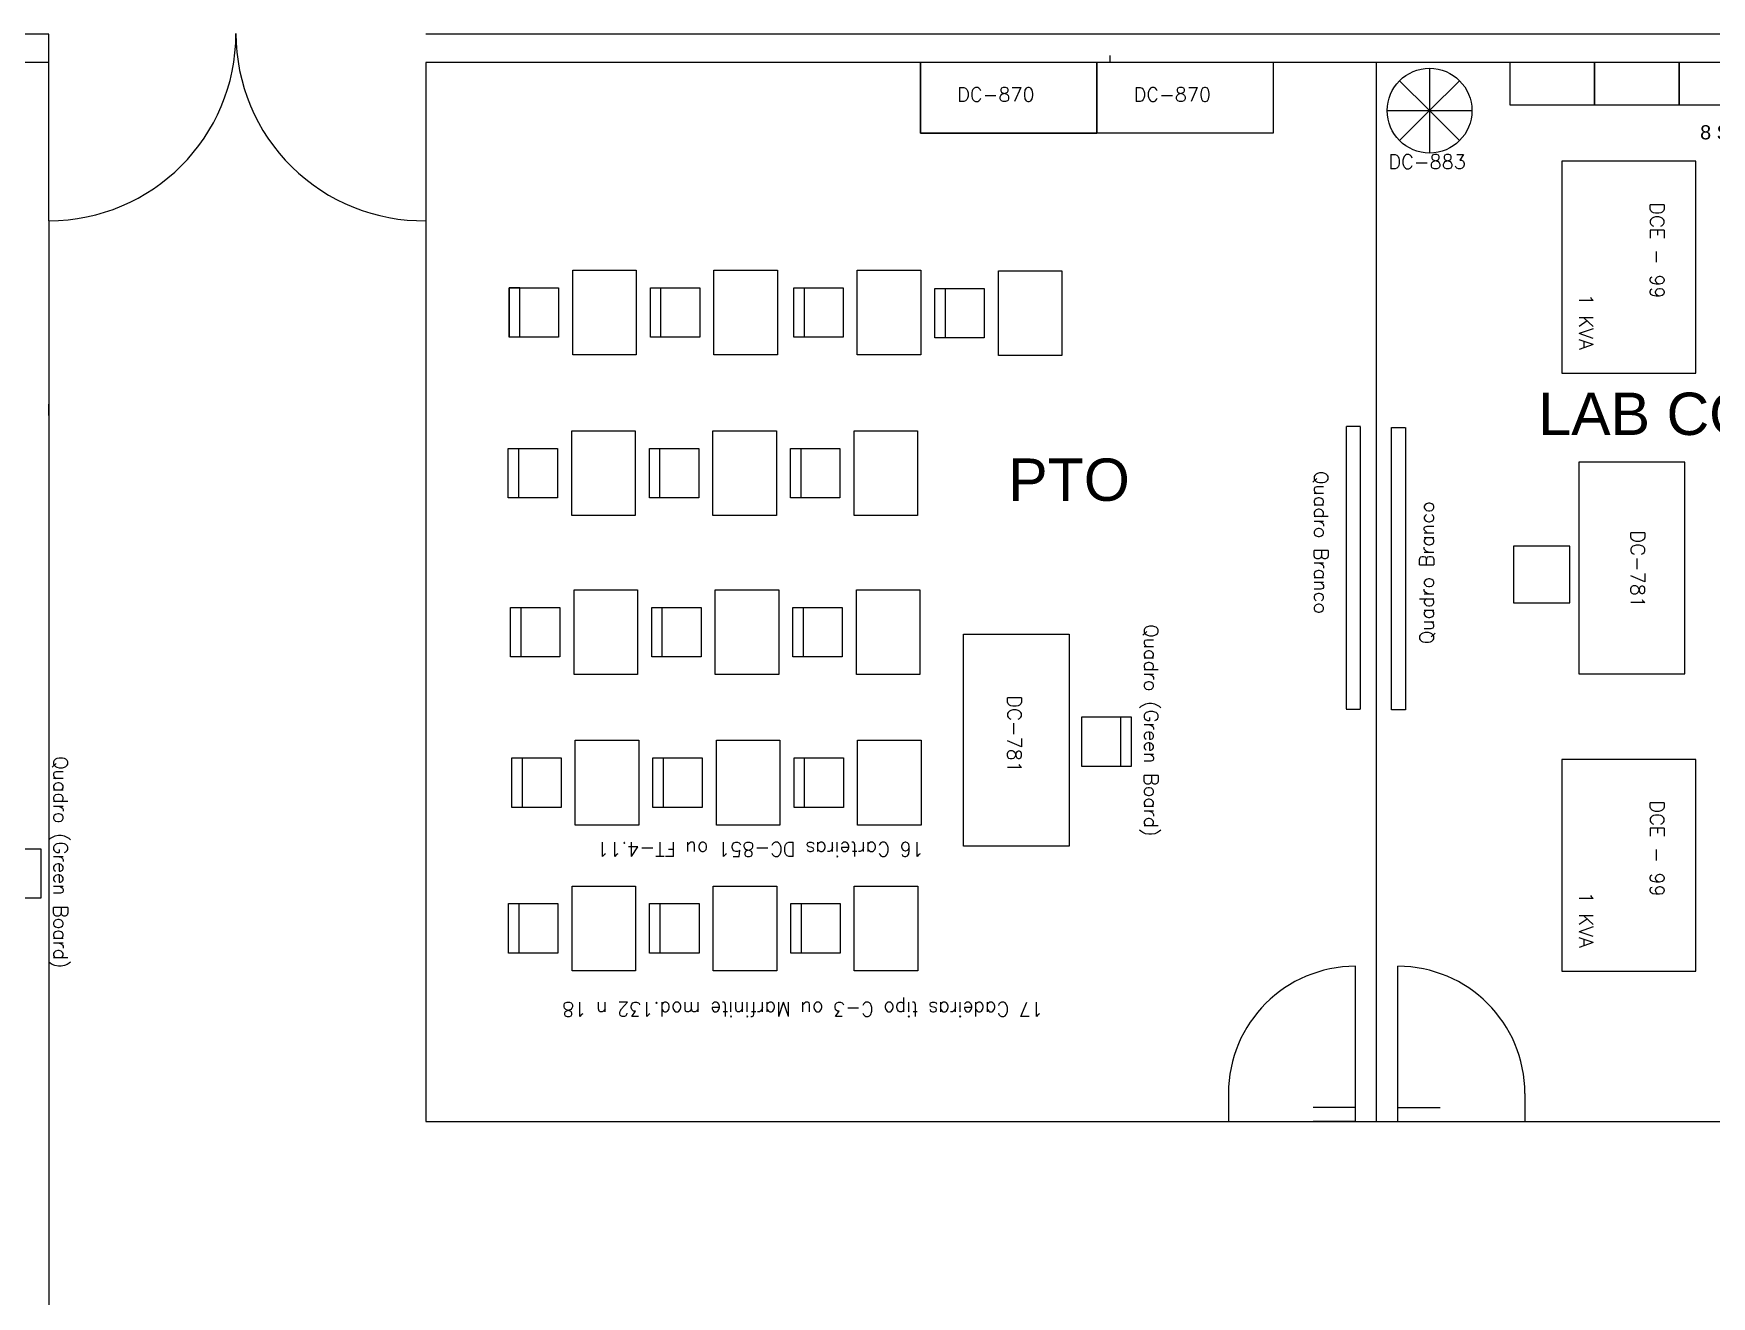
# Model space of a CAD drawing. Header units: millimetres. Extents: x 18768 to 1484868, y -11027 to 520152.
# Drawn here: x 161575 to 173462, y 155791 to 164733 of the extents above; entities that cross this region are included whole.
import ezdxf

# ---------------------------------------------------------------- set-up
doc = ezdxf.new("R2010")
doc.units = ezdxf.units.MM
doc.linetypes.add('HIDDEN2', pattern=[4.7625, 3.175, -1.5875])
for name, color, linetype in [('4-MOBILIA', 4, 'Continuous'), ('8-TEXTO-DETALHES', 6, 'Continuous'), ('A Construir', 1, 'Continuous'), ('L8-TRACEJADO', 4, 'HIDDEN2'), ('PAREDES', 7, 'Continuous')]:
    doc.layers.add(name, color=color, linetype=linetype)
doc.styles.add('ROMANS', font='romans', dxfattribs={"width": 0.8, "height": 300})
doc.styles.get("Standard").update_dxf_attribs({"font": 'arial.ttf'})

msp = doc.modelspace()

# ---------------------------------------------------------------- linework, layer by layer
for p, q in [((173273.624, 161699.294), (172523.624, 161699.294)), ((172523.624, 161699.294), (172523.624, 160199.294)), ((173273.624, 160199.294), (173273.624, 161699.294)), ((172523.624, 160199.294), (173273.624, 160199.294))]:
    msp.add_line(p, q)
at = {"layer": '4-MOBILIA'}
for p, q in [((167858.099, 164028.486), (167858.099, 164528.486)), ((169108.099, 164528.486), (169108.099, 164028.486)), ((169108.099, 164028.486), (169108.099, 164528.486)), ((169108.099, 164028.486), (167858.099, 164028.486)), ((164945.142, 162933.429), (164945.142, 162583.429)), ((165020.142, 162933.429), (164945.142, 162933.429)), ((164945.142, 162583.429), (164945.142, 162933.429)), ((164945.142, 162583.429), (164945.142, 162933.429)), ((165020.142, 162583.429), (165020.142, 162933.429)), ((165020.142, 162583.429), (165020.142, 162933.429)), ((165020.142, 162583.429), (165020.142, 162933.429))]:
    msp.add_line(p, q, dxfattribs=at)
at = {"layer": '4-MOBILIA', "linetype": 'Continuous'}
for p, q in [((170358.099, 164528.486), (170358.099, 164028.486)), ((170358.099, 164028.486), (169108.099, 164028.486)), ((165395.142, 162458.429), (165395.142, 163058.429)), ((165395.142, 163058.429), (165845.142, 163058.429)), ((165845.142, 163058.429), (165845.142, 162458.429)), ((166395.142, 163058.429), (166845.142, 163058.429)), ((166395.142, 162458.429), (166395.142, 163058.429)), ((166845.142, 163058.429), (166845.142, 162458.429)), ((167410.879, 162458.429), (167410.879, 163058.429)), ((167410.879, 163058.429), (167860.879, 163058.429)), ((167860.879, 163058.429), (167860.879, 162458.429)), ((168410.879, 163052.73), (168860.879, 163052.73)), ((168410.879, 162452.73), (168410.879, 163052.73)), ((168860.879, 163052.73), (168860.879, 162452.73)), ((164945.142, 162933.429), (165295.142, 162933.429)), ((165295.142, 162933.429), (165295.142, 162583.429)), ((165945.142, 162933.429), (166295.142, 162933.429)), ((165945.142, 162583.429), (165945.142, 162933.429)), ((166020.142, 162583.429), (166020.142, 162933.429)), ((166295.142, 162933.429), (166295.142, 162583.429)), ((166960.879, 162583.429), (166960.879, 162933.429)), ((166960.879, 162933.429), (167310.879, 162933.429)), ((167035.879, 162583.429), (167035.879, 162933.429)), ((167310.879, 162933.429), (167310.879, 162583.429)), ((167960.879, 162927.73), (168310.879, 162927.73)), ((167960.879, 162577.73), (167960.879, 162927.73)), ((168035.879, 162577.73), (168035.879, 162927.73)), ((168310.879, 162927.73), (168310.879, 162577.73)), ((165295.142, 162583.429), (164945.142, 162583.429)), ((166295.142, 162583.429), (165945.142, 162583.429)), ((167310.879, 162583.429), (166960.879, 162583.429)), ((168310.879, 162577.73), (167960.879, 162577.73)), ((165845.142, 162458.429), (165395.142, 162458.429)), ((166845.142, 162458.429), (166395.142, 162458.429)), ((167860.879, 162458.429), (167410.879, 162458.429)), ((168860.879, 162452.73), (168410.879, 162452.73)), ((165387.872, 161320.248), (165387.872, 161920.248)), ((165387.872, 161920.248), (165837.872, 161920.248)), ((165837.872, 161920.248), (165837.872, 161320.248)), ((166387.872, 161920.248), (166837.872, 161920.248)), ((166387.872, 161320.248), (166387.872, 161920.248)), ((166837.872, 161920.248), (166837.872, 161320.248)), ((167387.872, 161920.248), (167837.872, 161920.248)), ((167387.872, 161320.248), (167387.872, 161920.248)), ((167837.872, 161920.248), (167837.872, 161320.248)), ((164937.872, 161795.248), (165287.872, 161795.248)), ((164937.872, 161445.248), (164937.872, 161795.248)), ((165012.872, 161445.248), (165012.872, 161795.248)), ((165287.872, 161795.248), (165287.872, 161445.248)), ((165937.872, 161795.248), (166287.872, 161795.248)), ((165937.872, 161445.248), (165937.872, 161795.248)), ((166012.872, 161445.248), (166012.872, 161795.248)), ((166287.872, 161795.248), (166287.872, 161445.248)), ((166937.872, 161445.248), (166937.872, 161795.248)), ((166937.872, 161795.248), (167287.872, 161795.248)), ((167012.872, 161445.248), (167012.872, 161795.248)), ((167287.872, 161795.248), (167287.872, 161445.248)), ((165287.872, 161445.248), (164937.872, 161445.248)), ((166287.872, 161445.248), (165937.872, 161445.248)), ((167287.872, 161445.248), (166937.872, 161445.248)), ((165837.872, 161320.248), (165387.872, 161320.248)), ((166837.872, 161320.248), (166387.872, 161320.248)), ((167837.872, 161320.248), (167387.872, 161320.248)), ((165404.645, 160794.588), (165854.645, 160794.588)), ((165404.645, 160194.588), (165404.645, 160794.588)), ((165854.645, 160794.588), (165854.645, 160194.588)), ((166404.645, 160794.588), (166854.645, 160794.588)), ((166404.645, 160194.588), (166404.645, 160794.588)), ((166854.645, 160794.588), (166854.645, 160194.588)), ((167404.645, 160794.588), (167854.645, 160794.588)), ((167404.645, 160194.588), (167404.645, 160794.588)), ((167854.645, 160794.588), (167854.645, 160194.588)), ((164954.645, 160669.588), (165304.645, 160669.588)), ((164954.645, 160319.588), (164954.645, 160669.588)), ((165029.645, 160319.588), (165029.645, 160669.588)), ((165304.645, 160669.588), (165304.645, 160319.588)), ((165954.645, 160319.588), (165954.645, 160669.588)), ((165954.645, 160669.588), (166304.645, 160669.588)), ((166029.645, 160319.588), (166029.645, 160669.588)), ((166304.645, 160669.588), (166304.645, 160319.588)), ((166954.645, 160319.588), (166954.645, 160669.588)), ((166954.645, 160669.588), (167304.645, 160669.588)), ((167029.645, 160319.588), (167029.645, 160669.588)), ((167304.645, 160669.588), (167304.645, 160319.588)), ((168162.694, 160479.843), (168912.694, 160479.843)), ((168162.694, 158979.843), (168162.694, 160479.843)), ((168912.694, 160479.843), (168912.694, 158979.843)), ((165304.645, 160319.588), (164954.645, 160319.588)), ((166304.645, 160319.588), (165954.645, 160319.588)), ((167304.645, 160319.588), (166954.645, 160319.588)), ((165854.645, 160194.588), (165404.645, 160194.588)), ((166854.645, 160194.588), (166404.645, 160194.588)), ((167854.645, 160194.588), (167404.645, 160194.588)), ((169000.849, 159894.229), (169350.849, 159894.229)), ((169000.849, 159544.229), (169000.849, 159894.229)), ((169275.849, 159894.229), (169275.849, 159544.229)), ((169350.849, 159894.229), (169350.849, 159544.229)), ((165413.03, 159128.74), (165413.03, 159728.74)), ((165413.03, 159728.74), (165863.03, 159728.74)), ((165863.03, 159728.74), (165863.03, 159128.74)), ((166413.03, 159728.74), (166863.03, 159728.74)), ((166413.03, 159128.74), (166413.03, 159728.74)), ((166863.03, 159728.74), (166863.03, 159128.74)), ((167413.03, 159728.74), (167863.03, 159728.74)), ((167413.03, 159128.74), (167413.03, 159728.74)), ((167863.03, 159728.74), (167863.03, 159128.74)), ((164963.03, 159603.74), (165313.03, 159603.74)), ((164963.03, 159253.74), (164963.03, 159603.74)), ((165038.03, 159253.74), (165038.03, 159603.74)), ((165313.03, 159603.74), (165313.03, 159253.74)), ((165963.03, 159253.74), (165963.03, 159603.74)), ((165963.03, 159603.74), (166313.03, 159603.74)), ((166038.03, 159253.74), (166038.03, 159603.74)), ((166313.03, 159603.74), (166313.03, 159253.74)), ((166963.03, 159253.74), (166963.03, 159603.74)), ((166963.03, 159603.74), (167313.03, 159603.74)), ((167038.03, 159253.74), (167038.03, 159603.74)), ((167313.03, 159603.74), (167313.03, 159253.74)), ((169350.849, 159544.229), (169000.849, 159544.229)), ((165313.03, 159253.74), (164963.03, 159253.74)), ((166313.03, 159253.74), (165963.03, 159253.74)), ((167313.03, 159253.74), (166963.03, 159253.74)), ((165863.03, 159128.74), (165413.03, 159128.74)), ((166863.03, 159128.74), (166413.03, 159128.74)), ((167863.03, 159128.74), (167413.03, 159128.74)), ((161275.577, 158959.877), (161625.577, 158959.877)), ((161625.577, 158959.877), (161625.577, 158609.877)), ((168912.694, 158979.843), (168162.694, 158979.843)), ((165389.887, 158096.912), (165389.887, 158696.912)), ((165389.887, 158696.912), (165839.887, 158696.912)), ((165839.887, 158696.912), (165839.887, 158096.912)), ((166389.887, 158696.912), (166839.887, 158696.912)), ((166389.887, 158096.912), (166389.887, 158696.912)), ((166839.887, 158696.912), (166839.887, 158096.912)), ((167389.887, 158696.912), (167839.887, 158696.912)), ((167389.887, 158096.912), (167389.887, 158696.912)), ((167839.887, 158696.912), (167839.887, 158096.912)), ((161625.577, 158609.877), (161275.577, 158609.877)), ((164939.887, 158571.912), (165289.887, 158571.912)), ((164939.887, 158221.912), (164939.887, 158571.912)), ((165014.887, 158221.912), (165014.887, 158571.912)), ((165289.887, 158571.912), (165289.887, 158221.912)), ((165939.887, 158221.912), (165939.887, 158571.912)), ((165939.887, 158571.912), (166289.887, 158571.912)), ((166014.887, 158221.912), (166014.887, 158571.912)), ((166289.887, 158571.912), (166289.887, 158221.912)), ((166939.887, 158221.912), (166939.887, 158571.912)), ((166939.887, 158571.912), (167289.887, 158571.912)), ((167014.887, 158221.912), (167014.887, 158571.912)), ((167289.887, 158571.912), (167289.887, 158221.912)), ((165289.887, 158221.912), (164939.887, 158221.912)), ((166289.887, 158221.912), (165939.887, 158221.912)), ((167289.887, 158221.912), (166939.887, 158221.912)), ((165839.887, 158096.912), (165389.887, 158096.912)), ((166839.887, 158096.912), (166389.887, 158096.912)), ((167839.887, 158096.912), (167389.887, 158096.912))]:
    msp.add_line(p, q, dxfattribs=at)
at = {"layer": '4-MOBILIA', "ltscale": 0.01}
for p, q in [((172634.101, 164528.486), (172034.101, 164528.486)), ((172034.101, 164528.486), (172034.101, 164228.486)), ((172634.101, 164228.486), (172634.101, 164528.486)), ((173234.101, 164528.486), (172634.101, 164528.486)), ((172634.101, 164528.486), (172634.101, 164228.486)), ((173834.101, 164528.486), (173234.101, 164528.486)), ((173234.101, 164528.486), (173234.101, 164228.486)), ((173234.101, 164228.486), (173234.101, 164528.486)), ((172034.101, 164228.486), (172634.101, 164228.486)), ((172634.101, 164228.486), (173234.101, 164228.486)), ((173234.101, 164228.486), (173834.101, 164228.486)), ((172459.874, 161102.204), (172059.874, 161102.204)), ((172059.874, 161102.204), (172059.874, 160702.204)), ((172459.874, 160702.204), (172459.874, 161102.204)), ((172059.874, 160702.204), (172459.874, 160702.204))]:
    msp.add_line(p, q, dxfattribs=at)
at = {"layer": '4-MOBILIA', "color": 5, "ltscale": 0.01}
for p, q in [((172634.101, 164528.486), (172034.101, 164528.486)), ((172034.101, 164528.486), (172034.101, 164228.486)), ((172634.101, 164228.486), (172634.101, 164528.486)), ((173234.101, 164528.486), (172634.101, 164528.486)), ((172634.101, 164528.486), (172634.101, 164228.486)), ((173834.101, 164528.486), (173234.101, 164528.486)), ((173234.101, 164528.486), (173234.101, 164228.486)), ((173234.101, 164228.486), (173234.101, 164528.486)), ((172034.101, 164228.486), (172634.101, 164228.486)), ((172634.101, 164228.486), (173234.101, 164228.486)), ((173234.101, 164228.486), (173834.101, 164228.486))]:
    msp.add_line(p, q, dxfattribs=at)
at = {"layer": '4-MOBILIA', "color": 26}
for p, q in [((171465.261, 164487.201), (171465.261, 163887.201)), ((171465.261, 164187.201), (171253.129, 164399.333)), ((171465.261, 164187.201), (171677.393, 164399.333)), ((171165.261, 164187.201), (171765.261, 164187.201)), ((171465.261, 164187.201), (171253.129, 163975.069)), ((171465.261, 164187.201), (171677.393, 163975.069))]:
    msp.add_line(p, q, dxfattribs=at)
at = {"layer": '4-MOBILIA', "linetype": 'Continuous'}
msp.add_lwpolyline([(169108.099, 164528.486), (167858.099, 164528.486), (167858.099, 164028.486), (169108.099, 164028.486)], close=True, dxfattribs=at)
at = {"layer": '4-MOBILIA', "ltscale": 0.01}
for points in [[(172401.326, 162328.486), (173351.326, 162328.486), (173351.326, 163828.486), (172401.326, 163828.486)], [(172401.326, 158093.486), (173351.326, 158093.486), (173351.326, 159593.486), (172401.326, 159593.486)]]:
    msp.add_lwpolyline(points, close=True, dxfattribs=at)
at = {"layer": '4-MOBILIA', "color": 26}
msp.add_circle((171465.261, 164187.201), 300, dxfattribs=at)
at = {"layer": 'A Construir'}
for p, q in [((164354.028, 164528.486), (164354.028, 157028.486)), ((171090.445, 157028.486), (171090.445, 164528.486)), ((161684.028, 163408.06), (161684.028, 147048.486)), ((161684.028, 162028.486), (161684.028, 162108.486)), ((164354.028, 157028.486), (184563.279, 157028.486))]:
    msp.add_line(p, q, dxfattribs=at)
at = {"layer": 'L8-TRACEJADO'}
for points in [[(170875.458, 159949.688), (170975.458, 159949.688), (170975.458, 161949.688), (170875.458, 161949.688)], [(171294.632, 159943.996), (171194.632, 159943.996), (171194.632, 161943.996), (171294.632, 161943.996)]]:
    msp.add_lwpolyline(points, close=True, dxfattribs=at)
at = {"layer": 'PAREDES'}
for p, q in [((161684.028, 164728.486), (151569.279, 164728.486)), ((161684.028, 163408.06), (161684.028, 164728.486)), ((174333.279, 164728.486), (164354.028, 164728.486)), ((161684.028, 164528.486), (151769.279, 164528.486)), ((184563.279, 164528.486), (164354.028, 164528.486)), ((169203.1, 164528.486), (169203.1, 164578.486)), ((170940.445, 157028.486), (170940.445, 158128.486)), ((170940.445, 157028.486), (170940.445, 158128.486)), ((170940.445, 157028.486), (170940.445, 158128.486)), ((170940.445, 157028.486), (170940.445, 158128.486)), ((171240.445, 157028.486), (171240.445, 158128.486)), ((171240.445, 157028.486), (171240.445, 158128.486)), ((171240.445, 157028.486), (171240.445, 158128.486)), ((171240.445, 157028.486), (171240.445, 158128.486)), ((170040.445, 157228.486), (170040.445, 157028.486)), ((170040.445, 157228.486), (170040.445, 157028.486)), ((172140.445, 157228.486), (172140.445, 157028.486)), ((172140.445, 157228.486), (172140.445, 157028.486)), ((170940.445, 157127.486), (170640.445, 157127.486)), ((170940.445, 157127.486), (170640.445, 157127.486)), ((170940.445, 157127.486), (170640.445, 157127.486)), ((171240.445, 157127.486), (171540.445, 157127.486)), ((171240.445, 157127.486), (171540.445, 157127.486)), ((171240.445, 157127.486), (171540.445, 157127.486)), ((170940.445, 157028.486), (170640.445, 157028.486)), ((170940.445, 157028.486), (170640.445, 157028.486)), ((170940.445, 157028.486), (170640.445, 157028.486)), ((171240.445, 157028.486), (171540.445, 157028.486)), ((171240.445, 157028.486), (171540.445, 157028.486)), ((171240.445, 157028.486), (171540.445, 157028.486))]:
    msp.add_line(p, q, dxfattribs=at)
at = {"layer": 'PAREDES', "linetype": 'Continuous'}
msp.add_line((170419.362, 164528.486), (170103.1, 164528.486), dxfattribs=at)
at = {"layer": 'PAREDES'}
for centre, radius, start, end in [((161684.028, 164733.06), 1325, 270, 0), ((164334.028, 164733.06), 1325, 180, 270.8648748), ((170940.445, 157228.486), 900, 90, 180), ((170940.445, 157228.486), 900, 90, 180), ((171240.445, 157228.486), 900, 0, 90), ((171240.445, 157228.486), 900, 0, 90)]:
    msp.add_arc(centre, radius, start, end, dxfattribs=at)

# ---------------------------------------------------------------- texts
at = {"layer": '4-MOBILIA', "char_height": 300, "width": 4740.2295, "attachment_point": 1}
for s, insert in [('{\\fArial|b0|i0|c0|p34;LAB COMANDOS/MAQ}', (172235.569, 162190.558)), ('{\\fArial|b0|i0|c0|p34;PTO}', (168480.333, 161724.19))]:
    msp.add_mtext(s, dxfattribs=dict(at, insert=insert))
at = {"layer": '8-TEXTO-DETALHES', "style": 'ROMANS'}
for p in [(168118.687, 164251.214), (169368.687, 164251.214)]:
    msp.add_text('DC-870', height=100, dxfattribs=at).set_placement(p)
at = {"layer": '8-TEXTO-DETALHES', "color": 10}
msp.add_text('8 SIMULADORES DE DEFEITO', height=100, dxfattribs=at).set_placement((173382.312, 163983.917))
at = {"layer": '8-TEXTO-DETALHES', "color": 10, "style": 'ROMANS'}
msp.add_text('DC-883', height=100, dxfattribs=at).set_placement((171173.73, 163775.802))
at = {"layer": '8-TEXTO-DETALHES', "linetype": 'Continuous', "style": 'ROMANS'}
for s, rotation, p in [('DCE - 99', 270, (173028.113, 163537.611)), ('1 KVA', 270, (172525.504, 162891.157)), ('Quadro Branco', 270, (170647.29, 161634.482)), ('Quadro Branco', 90, (171494.855, 160409.772)), ('DCE - 99', 270, (173028.113, 159302.611)), ('1 KVA', 270, (172525.504, 158656.157))]:
    msp.add_text(s, height=100, rotation=rotation, dxfattribs=at).set_placement(p)
at = {"layer": '8-TEXTO-DETALHES', "style": 'ROMANS'}
for s, rotation, p in [('DC-781', 270, (172890.6, 161213.948)), ('Quadro (Green Board)', 270, (169442.627, 160550.196)), ('DC-781', 270, (168475.414, 160046.403)), ('Quadro (Green Board)', 270, (161717.355, 159615.844)), ('16 Carteiras DC-851 ou FT-4.11', 180, (167882.355, 159006.813)), ('17 Cadeiras tipo C-3 ou Marfinite mod.132 n 18', 180, (168727.534, 157873.754))]:
    msp.add_text(s, height=100, rotation=rotation, dxfattribs=at).set_placement(p)

doc.saveas('drawing.dxf')
